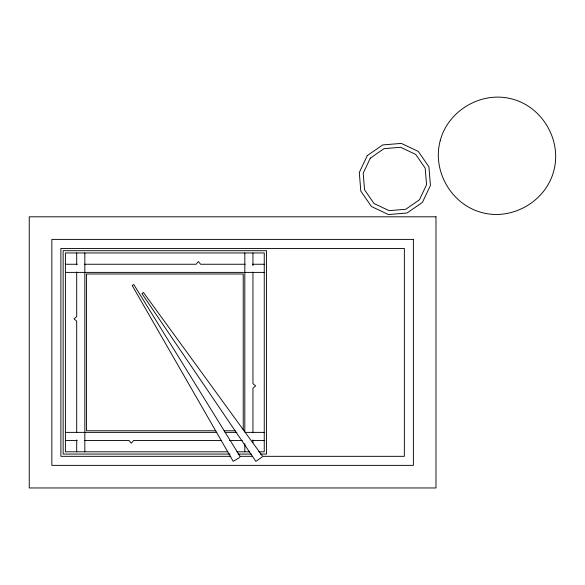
<?xml version="1.0" encoding="UTF-8"?>
<svg xmlns="http://www.w3.org/2000/svg" width="585" height="585" viewBox="0 0 585 585"><rect width="100%" height="100%" fill="white"/><g stroke="black" fill="none" stroke-linecap="round" stroke-linejoin="round"><path stroke-width="0.88" d="M262.029 457.09L255.864 461.36L141.994 293.67L142.323 293.275L143.464 292.5L262.46 456.11M239.667 457.528L233.196 461.331L132.225 285.568L132.576 285.195L133.775 284.515L240.164 456.585M65.403 264.252L77.286 264.252M84.598 264.252L196.107 264.252L198.366 261.546L200.626 264.252L245.166 264.252M252.435 264.252L264.252 264.252M65.403 272.391L264.252 272.391M215.872 430.772L86.434 430.772L86.434 273.992L243.221 273.992L243.221 429.858M224.077 430.772L235.016 430.772M65.403 432.373L216.823 432.373M225.035 432.373L236.888 432.373M245.1 432.373L264.252 432.373M65.403 440.505L77.22 440.505M84.496 440.505L129.036 440.505L131.296 443.218L133.555 440.505L221.298 440.505M229.525 440.505L242.322 440.505M252.369 440.505L264.252 440.505M227.77 451.803L65.403 451.803L65.403 252.954L264.252 252.954L264.252 451.803L258.782 451.803M236.888 451.803L249.795 451.803M230.037 454.062L63.143 454.062L63.143 250.694L266.511 250.694L266.511 454.062L260.281 454.062M238.029 454.062L251.382 454.062M230.79 456.322L60.884 456.322L60.884 248.435L404.352 248.435L404.352 456.322L262.767 456.322M239.93 456.322L252.713 456.322M252.954 252.954L252.954 265.751M252.954 272.149L252.954 383.658L255.667 385.917L252.954 388.177L252.954 432.717M252.954 439.986L252.954 442.713M244.822 252.954L244.822 431.737M244.822 443.598L244.822 451.803M84.84 252.954L84.84 451.803M76.701 252.954L76.701 264.771M76.701 272.047L76.701 316.587L73.988 318.847L76.701 321.106L76.701 432.615M76.701 439.927L76.701 451.803M440.249 140.583C431.92 170.908 451.371 204.589 481.791 212.538C512.116 220.867 545.798 201.423 553.746 170.995C562.075 140.678 542.631 106.989 512.204 99.04C481.886 90.712 448.198 110.163 440.249 140.583M367.292 155.588L359.3 172.502L360.828 191.156L371.482 206.542L388.403 214.541L407.058 213.006L422.443 202.352L430.443 185.438L428.907 166.784L418.253 151.398L401.332 143.398L382.685 144.934L367.292 155.588M370.312 158.14L363.19 173.211L364.557 189.825L374.042 203.529L389.113 210.651L405.727 209.284L419.43 199.799L426.553 184.728L425.185 168.114L415.694 154.411L400.63 147.288L384.016 148.656L370.312 158.14M435.986 216.801L29.25 216.801L29.25 487.963L435.986 487.963L435.986 216.801M413.39 239.397L51.846 239.397L51.846 465.36L413.39 465.36L413.39 239.397"/></g></svg>
